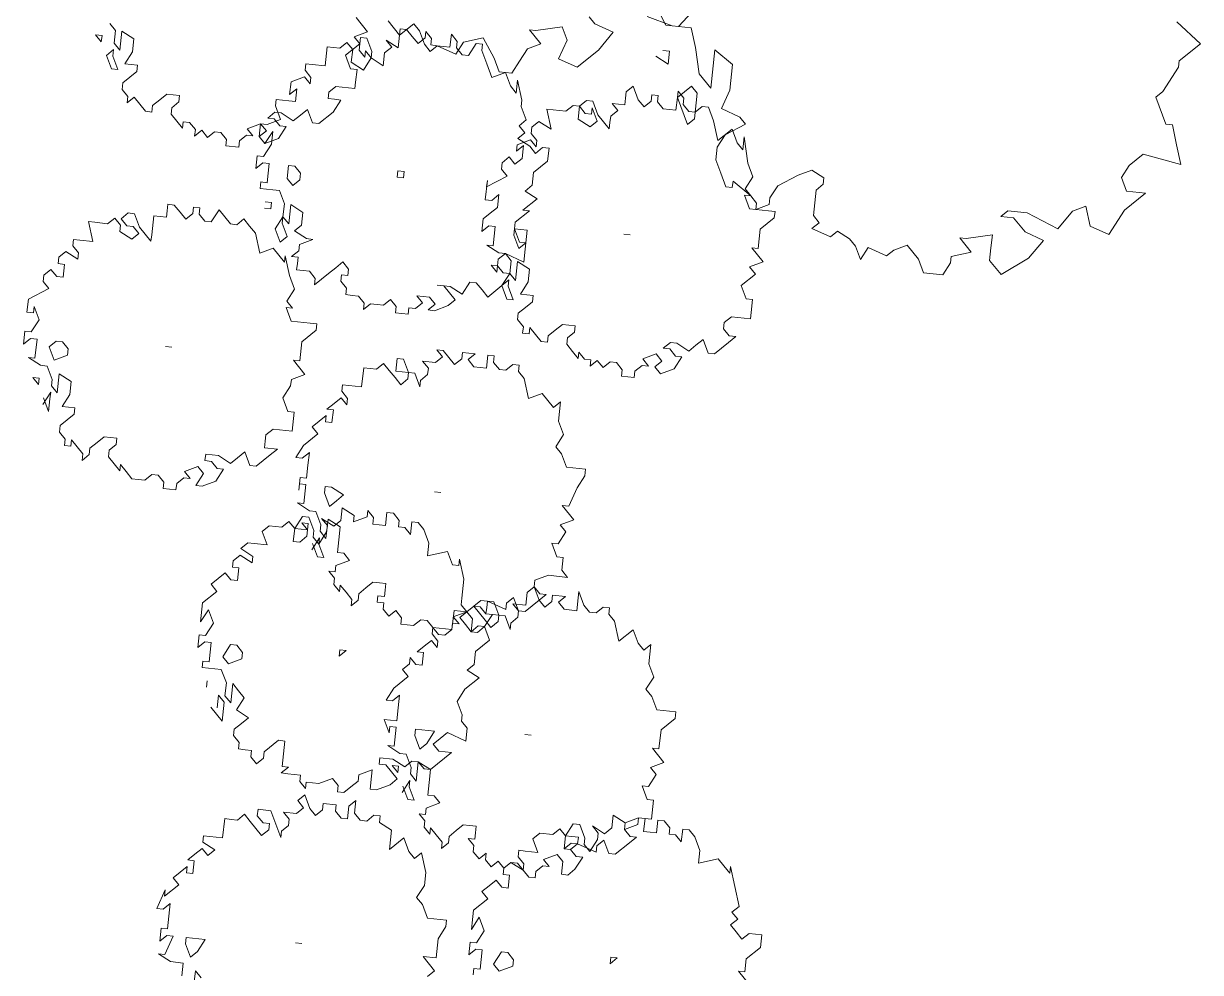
# Model space of a CAD drawing. Header units: metres. Extents: x -977055 to 805873, y -1033982 to 242021.
# Drawn here: x 2723.85 to 2733.59, y 976.08 to 983.92 of the extents above; entities that cross this region are included whole.
import ezdxf

# ---------------------------------------------------------------- set-up
doc = ezdxf.new("R2010")
doc.units = ezdxf.units.M
doc.layers.add('PDF_PLANTAS', color=7, linetype='Continuous')

# ---------------------------------------------------------------- blocks, each defined once
blk = doc.blocks.new('CALLE')
at = {"layer": 'PDF_PLANTAS', "lineweight": 9}
for points in [[(-33.191424, -242.542944), (-33.149088, -242.500608), (-33.23376, -242.458272), (-33.23376, -242.415936), (-33.191424, -242.3736), (-33.149088, -242.3736), (-33.149088, -242.331264), (-33.191424, -242.331264), (-33.23376, -242.288928), (-33.191424, -242.246592), (-33.149088, -242.204256), (-33.149088, -242.16192), (-33.191424, -242.16192), (-33.23376, -242.16192), (-33.23376, -242.077248), (-33.276096, -242.077248), (-33.318432, -242.077248), (-33.360768, -242.077248), (-33.403104, -242.077248), (-33.318432, -241.992576), (-33.23376, -241.95024), (-33.23376, -241.907904), (-33.276096, -241.865568), (-33.318432, -241.907904), (-33.318432, -241.95024), (-33.360768, -241.992576), (-33.403104, -241.95024), (-33.360768, -241.865568), (-33.318432, -241.865568), (-33.276096, -241.823232), (-33.318432, -241.780896), (-33.318432, -241.696224), (-33.318432, -241.653888), (-33.44544, -241.696224), (-33.44544, -241.611552), (-33.44544, -241.569216), (-33.487776, -241.569216), (-33.530112, -241.611552), (-33.572448, -241.611552), (-33.530112, -241.52688), (-33.572448, -241.484544), (-33.614784, -241.484544), (-33.614784, -241.52688), (-33.699456, -241.52688), (-33.699456, -241.484544), (-33.65712, -241.442208), (-33.699456, -241.399872), (-33.741792, -241.399872), (-33.784128, -241.442208), (-33.8688, -241.3152), (-33.953472, -241.3152), (-33.953472, -241.357536), (-33.911136, -241.357536), (-33.995808, -241.399872), (-34.08048, -241.357536), (-34.08048, -241.3152), (-34.165152, -241.3152), (-34.122816, -241.357536), (-34.122816, -241.399872), (-34.249824, -241.399872), (-34.249824, -241.357536), (-34.29216, -241.442208), (-34.29216, -241.484544), (-34.376832, -241.52688), (-34.419168, -241.52688), (-34.461504, -241.569216), (-34.334496, -241.569216), (-34.376832, -241.653888), (-34.461504, -241.653888), (-34.546176, -241.611552), (-34.546176, -241.696224), (-34.588512, -241.696224), (-34.630848, -241.653888), (-34.673184, -241.611552), (-34.71552, -241.611552), (-34.757856, -241.653888), (-34.800192, -241.653888), (-34.800192, -241.696224), (-34.757856, -241.696224), (-34.800192, -241.73856), (-34.842528, -241.780896), (-34.884864, -241.780896), (-34.842528, -241.823232), (-34.800192, -241.823232), (-34.757856, -241.865568), (-34.71552, -241.907904), (-34.71552, -241.95024), (-34.71552, -241.992576), (-34.757856, -241.992576), (-34.800192, -241.95024), (-34.842528, -241.95024), (-34.884864, -241.992576), (-34.9272, -242.034912), (-34.884864, -242.034912), (-34.9272, -242.077248), (-34.969536, -242.119584), (-34.969536, -242.16192), (-34.969536, -242.204256), (-34.9272, -242.246592), (-34.9272, -242.288928), (-34.969536, -242.331264), (-35.011872, -242.331264), (-35.011872, -242.415936), (-34.969536, -242.415936), (-34.9272, -242.458272), (-34.9272, -242.500608), (-34.884864, -242.458272), (-34.842528, -242.542944), (-34.884864, -242.58528), (-34.969536, -242.542944), (-34.969536, -242.58528), (-34.9272, -242.669952), (-34.842528, -242.712288), (-34.842528, -242.669952), (-34.800192, -242.627616), (-34.800192, -242.58528), (-34.757856, -242.58528), (-34.757856, -242.669952), (-34.800192, -242.754624), (-34.757856, -242.79696), (-34.71552, -242.839296), (-34.800192, -242.881632), (-34.800192, -242.923968), (-34.71552, -243.00864), (-34.673184, -243.050976), (-34.673184, -242.966304), (-34.630848, -242.966304), (-34.588512, -242.966304), (-34.546176, -243.00864), (-34.546176, -243.135648), (-34.50384, -243.135648), (-34.419168, -243.135648), (-34.419168, -243.093312), (-34.334496, -243.050976), (-34.249824, -243.093312), (-34.207488, -243.093312), (-34.165152, -243.177984), (-34.08048, -243.093312), (-34.08048, -243.135648), (-33.953472, -243.135648), (-33.8688, -243.22032), (-33.826464, -243.22032), (-33.826464, -243.177984), (-33.826464, -243.093312), (-33.826464, -243.050976), (-33.741792, -243.00864), (-33.741792, -243.050976), (-33.699456, -243.00864), (-33.614784, -243.050976), (-33.530112, -243.00864), (-33.403104, -242.966304), (-33.44544, -242.966304), (-33.403104, -242.923968), (-33.360768, -242.881632), (-33.403104, -242.79696), (-33.276096, -242.754624), (-33.23376, -242.712288), (-33.191424, -242.669952), (-33.23376, -242.627616), (-33.23376, -242.58528)], [(-34.376832, -241.399872), (-34.419168, -241.442208), (-34.376832, -241.442208)], [(-34.122816, -241.52688), (-34.165152, -241.484544), (-34.249824, -241.52688), (-34.207488, -241.611552), (-34.165152, -241.611552), (-34.122816, -241.569216)], [(-32.090688, -241.569216), (-32.133024, -241.611552), (-32.090688, -241.611552)], [(-32.217696, -241.653888), (-32.302368, -241.696224), (-32.302368, -241.73856), (-32.217696, -241.696224), (-32.17536, -241.696224)], [(-36.112608, -244.448064), (-36.027936, -244.532736), (-35.9856, -244.448064), (-35.943264, -244.4904), (-35.858592, -244.4904), (-35.77392, -244.575072), (-35.689248, -244.532736), (-35.689248, -244.4904), (-35.731584, -244.448064), (-35.689248, -244.405728), (-35.646912, -244.363392), (-35.604576, -244.405728), (-35.56224, -244.363392), (-35.519904, -244.363392), (-35.392896, -244.363392), (-35.265888, -244.321056), (-35.308224, -244.321056), (-35.308224, -244.27872), (-35.223552, -244.236384), (-35.265888, -244.109376), (-35.181216, -244.109376), (-35.096544, -244.06704), (-35.054208, -244.024704), (-35.054208, -243.982368), (-35.13888, -243.982368), (-35.096544, -243.940032), (-35.096544, -243.897696), (-35.054208, -243.897696), (-35.011872, -243.85536), (-35.011872, -243.813024), (-35.096544, -243.813024), (-35.096544, -243.770688), (-35.096544, -243.728352), (-35.054208, -243.728352), (-35.011872, -243.686016), (-35.054208, -243.686016), (-35.096544, -243.601344), (-35.054208, -243.601344), (-35.011872, -243.516672), (-35.096544, -243.516672), (-35.13888, -243.474336), (-35.096544, -243.389664), (-35.13888, -243.432), (-35.181216, -243.432), (-35.265888, -243.389664), (-35.223552, -243.347328), (-35.181216, -243.347328), (-35.096544, -243.304992), (-35.096544, -243.262656), (-35.181216, -243.22032), (-35.181216, -243.262656), (-35.181216, -243.304992), (-35.223552, -243.304992), (-35.265888, -243.262656), (-35.265888, -243.22032), (-35.181216, -243.22032), (-35.13888, -243.177984), (-35.181216, -243.135648), (-35.181216, -243.050976), (-35.223552, -243.00864), (-35.308224, -243.050976), (-35.308224, -242.966304), (-35.308224, -242.923968), (-35.35056, -242.881632), (-35.392896, -242.966304), (-35.435232, -242.966304), (-35.392896, -242.881632), (-35.435232, -242.839296), (-35.477568, -242.839296), (-35.477568, -242.881632), (-35.56224, -242.881632), (-35.56224, -242.839296), (-35.519904, -242.79696), (-35.56224, -242.754624), (-35.604576, -242.712288), (-35.646912, -242.754624), (-35.731584, -242.669952), (-35.816256, -242.669952), (-35.858592, -242.669952), (-35.77392, -242.712288), (-35.858592, -242.754624), (-35.943264, -242.712288), (-35.943264, -242.669952), (-36.027936, -242.669952), (-35.9856, -242.712288), (-35.9856, -242.754624), (-36.112608, -242.754624), (-36.112608, -242.712288), (-36.154944, -242.712288), (-36.154944, -242.79696), (-36.154944, -242.839296), (-36.239616, -242.881632), (-36.324288, -242.881632), (-36.366624, -242.923968), (-36.239616, -242.923968), (-36.281952, -242.966304), (-36.324288, -243.00864), (-36.40896, -242.966304), (-36.451296, -243.050976), (-36.493632, -243.00864), (-36.535968, -242.966304), (-36.578304, -242.966304), (-36.62064, -243.00864), (-36.662976, -243.00864), (-36.662976, -243.050976), (-36.662976, -243.093312), (-36.705312, -243.093312), (-36.747648, -243.135648), (-36.705312, -243.177984), (-36.662976, -243.177984), (-36.578304, -243.262656), (-36.578304, -243.304992), (-36.62064, -243.304992), (-36.662976, -243.304992), (-36.705312, -243.304992), (-36.747648, -243.304992), (-36.747648, -243.347328), (-36.789984, -243.304992), (-36.789984, -243.347328), (-36.789984, -243.389664), (-36.789984, -243.432), (-36.83232, -243.432), (-36.874656, -243.474336), (-36.83232, -243.474336), (-36.83232, -243.559008), (-36.789984, -243.64368), (-36.83232, -243.686016), (-36.874656, -243.686016), (-36.874656, -243.728352), (-36.83232, -243.770688), (-36.789984, -243.813024), (-36.747648, -243.813024), (-36.705312, -243.897696), (-36.747648, -243.897696), (-36.83232, -243.897696), (-36.83232, -243.940032), (-36.789984, -244.024704), (-36.747648, -244.06704), (-36.705312, -244.024704), (-36.662976, -243.982368), (-36.662976, -243.940032), (-36.62064, -243.940032), (-36.62064, -244.024704), (-36.662976, -244.109376), (-36.62064, -244.151712), (-36.62064, -244.194048), (-36.662976, -244.236384), (-36.662976, -244.27872), (-36.62064, -244.321056), (-36.535968, -244.405728), (-36.535968, -244.321056), (-36.493632, -244.27872), (-36.451296, -244.321056), (-36.40896, -244.363392), (-36.451296, -244.4904), (-36.366624, -244.4904), (-36.324288, -244.448064), (-36.281952, -244.448064), (-36.19728, -244.405728)], [(-31.879008, -243.940032), (-31.836672, -243.897696), (-31.921344, -243.897696), (-31.921344, -243.813024), (-31.921344, -243.770688), (-31.879008, -243.770688), (-31.836672, -243.728352), (-31.879008, -243.728352), (-31.921344, -243.686016), (-31.879008, -243.64368), (-31.836672, -243.601344), (-31.836672, -243.559008), (-31.921344, -243.559008), (-31.96368, -243.559008), (-31.921344, -243.474336), (-31.96368, -243.516672), (-32.006016, -243.474336), (-32.090688, -243.474336), (-32.048352, -243.389664), (-32.006016, -243.389664), (-31.921344, -243.347328), (-31.921344, -243.304992), (-32.006016, -243.304992), (-32.048352, -243.347328), (-32.006016, -243.347328), (-32.048352, -243.389664), (-32.133024, -243.347328), (-32.090688, -243.262656), (-32.006016, -243.262656), (-31.96368, -243.22032), (-32.006016, -243.177984), (-32.006016, -243.093312), (-32.048352, -243.093312), (-32.133024, -243.093312), (-32.133024, -243.00864), (-32.133024, -242.966304), (-32.17536, -242.966304), (-32.217696, -243.00864), (-32.260032, -243.00864), (-32.217696, -242.966304), (-32.260032, -242.881632), (-32.344704, -242.881632), (-32.302368, -242.923968), (-32.38704, -242.923968), (-32.38704, -242.881632), (-32.38704, -242.839296), (-32.38704, -242.79696), (-32.429376, -242.79696), (-32.514048, -242.839296), (-32.556384, -242.754624), (-32.556384, -242.712288), (-32.641056, -242.712288), (-32.683392, -242.754624), (-32.59872, -242.79696), (-32.683392, -242.79696), (-32.768064, -242.754624), (-32.768064, -242.712288), (-32.852736, -242.712288), (-32.8104, -242.754624), (-32.8104, -242.79696), (-32.937408, -242.79696), (-32.937408, -242.754624), (-32.979744, -242.754624), (-32.979744, -242.839296), (-32.979744, -242.881632), (-33.064416, -242.923968), (-33.149088, -242.923968), (-33.191424, -242.966304), (-33.064416, -242.966304), (-33.106752, -243.050976), (-33.191424, -243.050976), (-33.23376, -243.00864), (-33.276096, -243.093312), (-33.276096, -243.135648), (-33.318432, -243.050976), (-33.360768, -243.050976), (-33.403104, -243.00864), (-33.403104, -243.050976), (-33.44544, -243.050976), (-33.487776, -243.050976), (-33.487776, -243.093312), (-33.487776, -243.135648), (-33.530112, -243.177984), (-33.572448, -243.177984), (-33.530112, -243.22032), (-33.487776, -243.262656), (-33.44544, -243.304992), (-33.403104, -243.347328), (-33.44544, -243.389664), (-33.487776, -243.389664), (-33.487776, -243.347328), (-33.530112, -243.347328), (-33.572448, -243.389664), (-33.614784, -243.389664), (-33.614784, -243.432), (-33.614784, -243.474336), (-33.65712, -243.516672), (-33.699456, -243.516672), (-33.65712, -243.559008), (-33.65712, -243.601344), (-33.65712, -243.64368), (-33.614784, -243.686016), (-33.65712, -243.728352), (-33.699456, -243.728352), (-33.699456, -243.813024), (-33.65712, -243.813024), (-33.65712, -243.85536), (-33.614784, -243.897696), (-33.572448, -243.85536), (-33.572448, -243.940032), (-33.614784, -243.982368), (-33.65712, -243.940032), (-33.65712, -243.982368), (-33.614784, -244.06704), (-33.572448, -244.109376), (-33.530112, -244.06704), (-33.487776, -244.024704), (-33.487776, -243.982368), (-33.487776, -244.024704), (-33.487776, -244.06704), (-33.530112, -244.151712), (-33.44544, -244.194048), (-33.44544, -244.236384), (-33.487776, -244.27872), (-33.530112, -244.321056), (-33.44544, -244.405728), (-33.360768, -244.448064), (-33.360768, -244.405728), (-33.318432, -244.363392), (-33.276096, -244.363392), (-33.23376, -244.405728), (-33.276096, -244.532736), (-33.191424, -244.532736), (-33.149088, -244.532736), (-33.149088, -244.4904), (-33.064416, -244.448064), (-33.02208, -244.448064), (-32.937408, -244.532736), (-32.937408, -244.4904), (-32.852736, -244.575072), (-32.8104, -244.4904), (-32.768064, -244.532736), (-32.683392, -244.532736), (-32.59872, -244.617408), (-32.514048, -244.617408), (-32.514048, -244.575072), (-32.556384, -244.532736), (-32.514048, -244.4904), (-32.471712, -244.405728), (-32.429376, -244.448064), (-32.38704, -244.405728), (-32.344704, -244.448064), (-32.260032, -244.405728), (-32.217696, -244.405728), (-32.090688, -244.363392), (-32.17536, -244.363392), (-32.133024, -244.321056), (-32.048352, -244.27872), (-32.090688, -244.194048), (-32.006016, -244.151712), (-31.921344, -244.109376), (-31.879008, -244.109376), (-31.879008, -244.06704), (-31.96368, -244.024704), (-31.96368, -243.982368), (-31.921344, -243.940032)], [(-37.933056, -242.79696), (-37.975392, -242.79696), (-38.060064, -242.839296), (-38.017728, -242.881632), (-37.933056, -242.923968), (-37.933056, -242.881632)], [(-35.9856, -242.881632), (-36.070272, -242.839296), (-36.112608, -242.881632), (-36.070272, -242.966304), (-36.027936, -242.966304), (-35.9856, -242.923968)], [(-33.23376, -242.881632), (-33.318432, -242.923968), (-33.276096, -242.966304), (-33.191424, -242.923968), (-33.149088, -242.923968)], [(-32.8104, -242.923968), (-32.895072, -242.923968), (-32.937408, -242.966304), (-32.895072, -243.00864), (-32.852736, -243.00864), (-32.8104, -242.966304)], [(-33.953472, -244.405728), (-33.911136, -244.405728), (-33.911136, -244.363392), (-33.995808, -244.363392), (-33.995808, -244.27872), (-33.953472, -244.236384), (-33.911136, -244.27872), (-33.911136, -244.194048), (-33.953472, -244.194048), (-33.995808, -244.151712), (-33.953472, -244.109376), (-33.911136, -244.06704), (-33.911136, -244.024704), (-33.953472, -244.06704), (-33.995808, -244.024704), (-33.995808, -243.940032), (-34.038144, -243.982368), (-34.08048, -243.982368), (-34.122816, -243.940032), (-34.165152, -243.940032), (-34.08048, -243.897696), (-34.08048, -243.85536), (-33.995808, -243.813024), (-33.995808, -243.770688), (-34.038144, -243.770688), (-34.08048, -243.770688), (-34.08048, -243.813024), (-34.08048, -243.85536), (-34.122816, -243.85536), (-34.165152, -243.813024), (-34.122816, -243.770688), (-34.08048, -243.728352), (-34.038144, -243.686016), (-34.08048, -243.64368), (-34.08048, -243.601344), (-34.08048, -243.559008), (-34.207488, -243.559008), (-34.207488, -243.516672), (-34.207488, -243.432), (-34.249824, -243.432), (-34.29216, -243.474336), (-34.334496, -243.474336), (-34.29216, -243.432), (-34.334496, -243.389664), (-34.376832, -243.347328), (-34.376832, -243.389664), (-34.461504, -243.389664), (-34.461504, -243.347328), (-34.419168, -243.347328), (-34.461504, -243.304992), (-34.50384, -243.262656), (-34.546176, -243.304992), (-34.630848, -243.22032), (-34.71552, -243.177984), (-34.71552, -243.22032), (-34.673184, -243.262656), (-34.757856, -243.262656), (-34.842528, -243.262656), (-34.842528, -243.22032), (-34.9272, -243.22032), (-34.884864, -243.22032), (-34.884864, -243.262656), (-35.011872, -243.262656), (-35.011872, -243.22032), (-35.054208, -243.304992), (-35.054208, -243.347328), (-35.13888, -243.389664), (-35.181216, -243.389664), (-35.223552, -243.432), (-35.096544, -243.432), (-35.13888, -243.516672), (-35.223552, -243.516672), (-35.308224, -243.516672), (-35.308224, -243.559008), (-35.35056, -243.601344), (-35.392896, -243.516672), (-35.435232, -243.516672), (-35.435232, -243.474336), (-35.477568, -243.516672), (-35.519904, -243.516672), (-35.56224, -243.559008), (-35.519904, -243.559008), (-35.56224, -243.601344), (-35.604576, -243.64368), (-35.646912, -243.64368), (-35.604576, -243.686016), (-35.56224, -243.686016), (-35.519904, -243.728352), (-35.477568, -243.770688), (-35.477568, -243.813024), (-35.477568, -243.85536), (-35.519904, -243.85536), (-35.56224, -243.85536), (-35.56224, -243.813024), (-35.604576, -243.813024), (-35.604576, -243.85536), (-35.646912, -243.85536), (-35.689248, -243.897696), (-35.646912, -243.940032), (-35.689248, -243.982368), (-35.731584, -243.982368), (-35.731584, -244.024704), (-35.731584, -244.06704), (-35.689248, -244.109376), (-35.689248, -244.151712), (-35.731584, -244.194048), (-35.77392, -244.236384), (-35.77392, -244.27872), (-35.731584, -244.321056), (-35.689248, -244.321056), (-35.689248, -244.363392), (-35.646912, -244.321056), (-35.604576, -244.405728), (-35.646912, -244.448064), (-35.731584, -244.448064), (-35.731584, -244.4904), (-35.689248, -244.532736), (-35.604576, -244.575072), (-35.604576, -244.532736), (-35.56224, -244.4904), (-35.56224, -244.448064), (-35.519904, -244.4904), (-35.519904, -244.532736), (-35.56224, -244.659744), (-35.519904, -244.659744), (-35.477568, -244.70208), (-35.56224, -244.744416), (-35.56224, -244.786752), (-35.477568, -244.871424), (-35.435232, -244.91376), (-35.435232, -244.871424), (-35.392896, -244.829088), (-35.35056, -244.829088), (-35.308224, -244.91376), (-35.308224, -245.040768), (-35.265888, -244.998432), (-35.181216, -244.998432), (-35.181216, -244.956096), (-35.096544, -244.91376), (-35.096544, -244.956096), (-35.011872, -244.998432), (-34.969536, -244.956096), (-34.9272, -245.040768), (-34.842528, -244.956096), (-34.842528, -244.998432), (-34.71552, -245.040768), (-34.630848, -245.083104), (-34.588512, -245.083104), (-34.588512, -245.040768), (-34.588512, -244.998432), (-34.588512, -244.956096), (-34.50384, -244.91376), (-34.461504, -244.871424), (-34.376832, -244.91376), (-34.29216, -244.871424), (-34.165152, -244.871424), (-34.207488, -244.829088), (-34.165152, -244.786752), (-34.122816, -244.744416), (-34.165152, -244.659744), (-34.038144, -244.617408), (-33.995808, -244.575072), (-33.953472, -244.575072), (-33.953472, -244.532736), (-33.995808, -244.4904), (-33.995808, -244.448064)], [(-35.13888, -243.262656), (-35.181216, -243.304992), (-35.13888, -243.304992)], [(-34.884864, -243.389664), (-34.9272, -243.389664), (-35.011872, -243.432), (-34.969536, -243.474336), (-34.9272, -243.516672), (-34.884864, -243.432)], [(-35.943264, -243.601344), (-35.9856, -243.601344), (-35.943264, -243.64368)], [(-32.768064, -243.64368), (-32.8104, -243.64368), (-32.8104, -243.686016), (-32.768064, -243.686016)], [(-35.477568, -245.167776), (-35.392896, -245.12544), (-35.435232, -245.12544), (-35.519904, -245.12544), (-35.519904, -245.040768), (-35.477568, -244.998432), (-35.435232, -245.040768), (-35.435232, -244.956096), (-35.477568, -244.956096), (-35.519904, -244.91376), (-35.477568, -244.871424), (-35.392896, -244.829088), (-35.435232, -244.786752), (-35.477568, -244.786752), (-35.519904, -244.786752), (-35.519904, -244.70208), (-35.56224, -244.744416), (-35.604576, -244.744416), (-35.646912, -244.70208), (-35.689248, -244.70208), (-35.604576, -244.659744), (-35.604576, -244.617408), (-35.519904, -244.575072), (-35.519904, -244.532736), (-35.56224, -244.532736), (-35.604576, -244.532736), (-35.604576, -244.575072), (-35.604576, -244.617408), (-35.646912, -244.617408), (-35.689248, -244.575072), (-35.646912, -244.532736), (-35.604576, -244.4904), (-35.56224, -244.448064), (-35.604576, -244.405728), (-35.604576, -244.363392), (-35.604576, -244.321056), (-35.731584, -244.321056), (-35.731584, -244.27872), (-35.731584, -244.194048), (-35.77392, -244.194048), (-35.816256, -244.236384), (-35.858592, -244.236384), (-35.816256, -244.194048), (-35.858592, -244.151712), (-35.900928, -244.109376), (-35.900928, -244.151712), (-35.9856, -244.151712), (-35.9856, -244.109376), (-35.943264, -244.06704), (-35.9856, -244.06704), (-36.027936, -244.024704), (-36.070272, -244.06704), (-36.154944, -243.982368), (-36.239616, -243.940032), (-36.239616, -243.982368), (-36.19728, -244.024704), (-36.281952, -244.024704), (-36.366624, -244.024704), (-36.366624, -243.940032), (-36.451296, -243.982368), (-36.40896, -243.982368), (-36.40896, -244.024704), (-36.535968, -244.024704), (-36.535968, -243.982368), (-36.578304, -244.06704), (-36.578304, -244.109376), (-36.662976, -244.151712), (-36.705312, -244.151712), (-36.747648, -244.194048), (-36.62064, -244.194048), (-36.662976, -244.27872), (-36.747648, -244.27872), (-36.83232, -244.27872), (-36.83232, -244.321056), (-36.874656, -244.363392), (-36.916992, -244.27872), (-36.959328, -244.27872), (-36.959328, -244.236384), (-37.001664, -244.27872), (-37.044, -244.27872), (-37.086336, -244.321056), (-37.044, -244.321056), (-37.086336, -244.363392), (-37.128672, -244.405728), (-37.171008, -244.405728), (-37.128672, -244.448064), (-37.086336, -244.448064), (-37.044, -244.4904), (-37.001664, -244.532736), (-37.001664, -244.575072), (-37.001664, -244.617408), (-37.044, -244.617408), (-37.086336, -244.617408), (-37.086336, -244.575072), (-37.128672, -244.617408), (-37.171008, -244.617408), (-37.213344, -244.659744), (-37.171008, -244.70208), (-37.213344, -244.70208), (-37.25568, -244.744416), (-37.213344, -244.786752), (-37.25568, -244.829088), (-37.213344, -244.871424), (-37.213344, -244.91376), (-37.25568, -244.956096), (-37.298016, -244.998432), (-37.298016, -245.040768), (-37.25568, -245.040768), (-37.213344, -245.083104), (-37.213344, -245.12544), (-37.171008, -245.083104), (-37.128672, -245.167776), (-37.171008, -245.210112), (-37.25568, -245.210112), (-37.25568, -245.252448), (-37.213344, -245.294784), (-37.128672, -245.33712), (-37.128672, -245.294784), (-37.086336, -245.252448), (-37.086336, -245.210112), (-37.044, -245.252448), (-37.044, -245.294784), (-37.086336, -245.421792), (-37.044, -245.421792), (-37.001664, -245.464128), (-37.086336, -245.506464), (-37.086336, -245.5488), (-37.001664, -245.633472), (-36.959328, -245.675808), (-36.959328, -245.633472), (-36.916992, -245.591136), (-36.874656, -245.591136), (-36.83232, -245.675808), (-36.83232, -245.76048), (-36.789984, -245.76048), (-36.705312, -245.76048), (-36.705312, -245.718144), (-36.62064, -245.675808), (-36.62064, -245.718144), (-36.535968, -245.76048), (-36.493632, -245.718144), (-36.451296, -245.802816), (-36.366624, -245.718144), (-36.366624, -245.76048), (-36.239616, -245.76048), (-36.154944, -245.845152), (-36.112608, -245.845152), (-36.112608, -245.802816), (-36.112608, -245.76048), (-36.112608, -245.718144), (-36.027936, -245.675808), (-35.9856, -245.633472), (-35.900928, -245.675808), (-35.816256, -245.633472), (-35.689248, -245.633472), (-35.731584, -245.591136), (-35.689248, -245.5488), (-35.604576, -245.506464), (-35.689248, -245.421792), (-35.56224, -245.379456), (-35.519904, -245.33712), (-35.477568, -245.33712), (-35.477568, -245.294784), (-35.519904, -245.252448), (-35.519904, -245.210112)], [(-36.662976, -244.024704), (-36.705312, -244.06704), (-36.662976, -244.06704)], [(-36.40896, -244.151712), (-36.451296, -244.151712), (-36.535968, -244.194048), (-36.493632, -244.236384), (-36.40896, -244.27872), (-36.40896, -244.194048)], [(-32.090688, -245.464128), (-32.048352, -245.421792), (-32.090688, -245.421792), (-32.17536, -245.421792), (-32.17536, -245.33712), (-32.133024, -245.294784), (-32.090688, -245.294784), (-32.090688, -245.252448), (-32.133024, -245.252448), (-32.17536, -245.210112), (-32.133024, -245.167776), (-32.048352, -245.12544), (-32.090688, -245.083104), (-32.133024, -245.083104), (-32.17536, -245.083104), (-32.17536, -244.998432), (-32.217696, -245.040768), (-32.260032, -244.998432), (-32.302368, -244.998432), (-32.344704, -244.998432), (-32.260032, -244.91376), (-32.17536, -244.871424), (-32.17536, -244.829088), (-32.217696, -244.786752), (-32.260032, -244.829088), (-32.260032, -244.871424), (-32.217696, -244.871424), (-32.302368, -244.91376), (-32.344704, -244.871424), (-32.302368, -244.786752), (-32.217696, -244.786752), (-32.217696, -244.744416), (-32.260032, -244.70208), (-32.260032, -244.617408), (-32.260032, -244.575072), (-32.38704, -244.617408), (-32.344704, -244.532736), (-32.38704, -244.4904), (-32.429376, -244.4904), (-32.471712, -244.532736), (-32.514048, -244.532736), (-32.471712, -244.4904), (-32.514048, -244.405728), (-32.556384, -244.405728), (-32.514048, -244.448064), (-32.59872, -244.448064), (-32.641056, -244.405728), (-32.59872, -244.363392), (-32.641056, -244.321056), (-32.683392, -244.321056), (-32.725728, -244.363392), (-32.8104, -244.236384), (-32.768064, -244.236384), (-32.895072, -244.236384), (-32.895072, -244.27872), (-32.852736, -244.321056), (-32.937408, -244.321056), (-32.979744, -244.27872), (-33.02208, -244.236384), (-33.106752, -244.236384), (-33.064416, -244.27872), (-33.064416, -244.321056), (-33.191424, -244.321056), (-33.191424, -244.27872), (-33.23376, -244.363392), (-33.23376, -244.405728), (-33.276096, -244.448064), (-33.360768, -244.448064), (-33.403104, -244.4904), (-33.276096, -244.4904), (-33.318432, -244.575072), (-33.403104, -244.575072), (-33.487776, -244.532736), (-33.487776, -244.617408), (-33.530112, -244.617408), (-33.572448, -244.575072), (-33.614784, -244.532736), (-33.65712, -244.532736), (-33.699456, -244.575072), (-33.741792, -244.575072), (-33.741792, -244.617408), (-33.699456, -244.617408), (-33.741792, -244.659744), (-33.784128, -244.70208), (-33.784128, -244.744416), (-33.741792, -244.744416), (-33.699456, -244.786752), (-33.65712, -244.829088), (-33.65712, -244.871424), (-33.65712, -244.91376), (-33.699456, -244.91376), (-33.741792, -244.871424), (-33.784128, -244.871424), (-33.826464, -244.91376), (-33.8688, -244.956096), (-33.826464, -244.956096), (-33.8688, -244.998432), (-33.8688, -245.040768), (-33.911136, -245.040768), (-33.8688, -245.083104), (-33.911136, -245.12544), (-33.8688, -245.167776), (-33.8688, -245.210112), (-33.911136, -245.252448), (-33.953472, -245.252448), (-33.953472, -245.33712), (-33.911136, -245.33712), (-33.8688, -245.379456), (-33.8688, -245.421792), (-33.826464, -245.379456), (-33.784128, -245.464128), (-33.826464, -245.506464), (-33.8688, -245.464128), (-33.911136, -245.506464), (-33.8688, -245.591136), (-33.784128, -245.633472), (-33.784128, -245.591136), (-33.741792, -245.5488), (-33.741792, -245.506464), (-33.699456, -245.5488), (-33.699456, -245.591136), (-33.741792, -245.675808), (-33.699456, -245.718144), (-33.65712, -245.76048), (-33.741792, -245.802816), (-33.741792, -245.845152), (-33.65712, -245.929824), (-33.614784, -245.97216), (-33.614784, -245.929824), (-33.572448, -245.887488), (-33.530112, -245.887488), (-33.487776, -245.929824), (-33.487776, -246.056832), (-33.44544, -246.056832), (-33.360768, -246.056832), (-33.360768, -246.014496), (-33.276096, -245.97216), (-33.191424, -246.056832), (-33.149088, -246.014496), (-33.106752, -246.099168), (-33.02208, -246.014496), (-33.02208, -246.056832), (-32.895072, -246.056832), (-32.8104, -246.141504), (-32.768064, -246.141504), (-32.768064, -246.099168), (-32.768064, -246.014496), (-32.768064, -245.97216), (-32.683392, -245.929824), (-32.683392, -245.97216), (-32.641056, -245.929824), (-32.556384, -245.97216), (-32.471712, -245.929824), (-32.302368, -245.887488), (-32.38704, -245.887488), (-32.344704, -245.845152), (-32.260032, -245.802816), (-32.344704, -245.718144), (-32.217696, -245.675808), (-32.133024, -245.633472), (-32.133024, -245.591136), (-32.17536, -245.5488), (-32.17536, -245.506464), (-32.133024, -245.464128)], [(-33.318432, -244.321056), (-33.360768, -244.363392), (-33.318432, -244.363392)], [(-33.44544, -244.405728), (-33.530112, -244.448064), (-33.530112, -244.4904), (-33.44544, -244.448064), (-33.403104, -244.448064)], [(-33.064416, -244.448064), (-33.106752, -244.448064), (-33.191424, -244.4904), (-33.149088, -244.532736), (-33.064416, -244.532736), (-33.064416, -244.4904)], [(-37.806048, -244.871424), (-37.89072, -244.829088), (-37.933056, -244.871424), (-37.89072, -244.956096), (-37.848384, -244.956096), (-37.806048, -244.91376)], [(-32.090688, -245.421792), (-32.260032, -245.506464), (-32.217696, -245.5488), (-32.048352, -245.5488), (-32.006016, -245.506464)], [(-37.763712, -245.591136), (-37.806048, -245.591136), (-37.763712, -245.633472)]]:
    blk.add_lwpolyline(points, close=True, dxfattribs=at)
for points in [[(-34.50384, -241.484544), (-34.588512, -241.52688), (-34.50384, -241.52688), (-34.461504, -241.52688), (-34.546176, -241.484544)], [(-32.006016, -241.653888), (-32.048352, -241.696224), (-32.133024, -241.696224), (-32.17536, -241.73856), (-32.048352, -241.73856), (-32.090688, -241.823232), (-32.17536, -241.823232), (-32.260032, -241.780896), (-32.260032, -241.865568), (-32.302368, -241.865568), (-32.344704, -241.823232), (-32.38704, -241.780896), (-32.429376, -241.780896), (-32.471712, -241.823232), (-32.514048, -241.823232), (-32.471712, -241.865568), (-32.514048, -241.907904), (-32.556384, -241.95024), (-32.556384, -241.992576), (-32.514048, -241.992576), (-32.471712, -242.034912), (-32.429376, -242.077248), (-32.429376, -242.119584), (-32.429376, -242.16192), (-32.471712, -242.16192), (-32.514048, -242.119584), (-32.556384, -242.119584), (-32.59872, -242.16192), (-32.641056, -242.204256), (-32.59872, -242.204256), (-32.59872, -242.246592), (-32.641056, -242.288928), (-32.683392, -242.288928), (-32.641056, -242.331264), (-32.683392, -242.3736), (-32.641056, -242.415936), (-32.641056, -242.458272), (-32.683392, -242.500608), (-32.725728, -242.500608), (-32.725728, -242.58528), (-32.683392, -242.58528), (-32.641056, -242.627616), (-32.641056, -242.669952), (-32.59872, -242.627616), (-32.556384, -242.712288), (-32.59872, -242.754624), (-32.641056, -242.712288), (-32.683392, -242.754624), (-32.641056, -242.839296), (-32.556384, -242.881632), (-32.556384, -242.839296), (-32.514048, -242.79696), (-32.514048, -242.754624), (-32.471712, -242.79696), (-32.471712, -242.839296), (-32.514048, -242.923968), (-32.471712, -242.966304), (-32.429376, -243.00864), (-32.514048, -243.050976), (-32.514048, -243.093312), (-32.429376, -243.177984), (-32.344704, -243.22032), (-32.344704, -243.177984), (-32.344704, -243.135648), (-32.302368, -243.135648), (-32.260032, -243.177984), (-32.260032, -243.304992), (-32.217696, -243.304992), (-32.133024, -243.304992), (-32.133024, -243.262656), (-32.048352, -243.22032), (-31.96368, -243.304992), (-31.921344, -243.262656), (-31.879008, -243.347328), (-31.794336, -243.262656)], [(-31.794336, -243.474336), (-31.879008, -243.559008), (-31.794336, -243.64368), (-31.836672, -243.686016), (-31.921344, -243.728352), (-31.96368, -243.770688), (-31.921344, -243.813024), (-31.96368, -243.940032), (-31.879008, -243.982368), (-31.836672, -244.109376), (-31.96368, -244.194048), (-32.048352, -244.236384), (-32.048352, -244.321056), (-31.96368, -244.363392), (-31.879008, -244.405728), (-31.836672, -244.4904), (-31.752, -244.405728), (-31.752, -244.448064), (-31.709664, -244.617408), (-31.794336, -244.659744), (-31.921344, -244.617408), (-31.96368, -244.744416), (-31.836672, -244.871424), (-31.709664, -244.956096), (-31.667328, -244.829088), (-31.624992, -244.786752)], [(-31.497984, -245.210112), (-31.624992, -245.294784), (-31.624992, -245.379456), (-31.455648, -245.506464)], [(-34.08048, -242.246592), (-34.08048, -242.288928), (-34.08048, -242.246592)], [(-33.149088, -242.500608), (-33.149088, -242.500608)], [(-38.271744, -242.881632), (-38.144736, -242.881632), (-38.187072, -242.923968)], [(-38.017728, -244.405728), (-37.975392, -244.448064), (-37.89072, -244.363392), (-37.89072, -244.448064), (-37.763712, -244.448064), (-37.67904, -244.4904), (-37.636704, -244.4904), (-37.636704, -244.448064), (-37.636704, -244.405728), (-37.636704, -244.363392), (-37.552032, -244.321056), (-37.509696, -244.27872), (-37.425024, -244.321056), (-37.340352, -244.321056), (-37.213344, -244.27872), (-37.25568, -244.236384), (-37.213344, -244.194048), (-37.128672, -244.151712), (-37.213344, -244.06704), (-37.086336, -244.06704), (-37.044, -243.982368), (-37.001664, -243.982368), (-37.001664, -243.940032), (-37.044, -243.897696), (-37.044, -243.85536), (-37.001664, -243.813024), (-36.916992, -243.813024), (-36.959328, -243.770688), (-37.044, -243.770688), (-37.044, -243.728352), (-37.001664, -243.686016), (-36.959328, -243.686016), (-36.959328, -243.601344), (-37.001664, -243.601344), (-37.044, -243.559008), (-37.001664, -243.516672), (-36.916992, -243.474336), (-36.959328, -243.432), (-37.001664, -243.474336), (-37.044, -243.432), (-37.044, -243.347328), (-37.086336, -243.389664), (-37.128672, -243.389664), (-37.171008, -243.347328), (-37.213344, -243.347328), (-37.128672, -243.304992), (-37.044, -243.262656), (-37.044, -243.177984), (-37.086336, -243.177984), (-37.128672, -243.22032), (-37.128672, -243.262656), (-37.171008, -243.262656), (-37.213344, -243.22032), (-37.171008, -243.177984), (-37.128672, -243.135648), (-37.086336, -243.093312), (-37.128672, -243.050976), (-37.128672, -243.00864), (-37.128672, -242.966304), (-37.25568, -242.966304), (-37.25568, -242.923968), (-37.25568, -242.839296), (-37.298016, -242.839296), (-37.340352, -242.923968), (-37.382688, -242.881632), (-37.340352, -242.839296), (-37.382688, -242.79696), (-37.425024, -242.754624), (-37.425024, -242.79696), (-37.509696, -242.79696), (-37.509696, -242.754624), (-37.46736, -242.754624), (-37.509696, -242.712288), (-37.552032, -242.669952), (-37.594368, -242.712288), (-37.67904, -242.627616), (-37.636704, -242.627616), (-37.763712, -242.58528), (-37.763712, -242.627616), (-37.721376, -242.669952), (-37.806048, -242.669952), (-37.89072, -242.669952), (-37.89072, -242.627616), (-37.975392, -242.627616), (-37.933056, -242.669952), (-37.933056, -242.712288), (-38.060064, -242.669952), (-38.060064, -242.627616), (-38.1024, -242.712288), (-38.1024, -242.79696), (-38.187072, -242.79696)], [(-36.239616, -242.754624), (-36.281952, -242.754624)], [(-36.40896, -242.79696), (-36.493632, -242.881632), (-36.451296, -242.881632), (-36.366624, -242.881632), (-36.324288, -242.839296), (-36.40896, -242.839296)], [(-33.106752, -242.79696), (-33.106752, -242.839296), (-33.064416, -242.839296), (-33.064416, -242.79696)], [(-35.265888, -243.347328), (-35.35056, -243.389664), (-35.35056, -243.432), (-35.265888, -243.389664), (-35.223552, -243.389664), (-35.308224, -243.347328)], [(-37.89072, -243.516672), (-37.89072, -243.559008)], [(-35.011872, -243.516672), (-35.011872, -243.516672)], [(-31.836672, -243.897696), (-31.836672, -243.897696)], [(-36.789984, -244.109376), (-36.874656, -244.151712), (-36.874656, -244.194048), (-36.789984, -244.151712), (-36.747648, -244.151712), (-36.83232, -244.109376)], [(-34.842528, -244.109376), (-34.842528, -244.151712), (-34.842528, -244.109376)], [(-37.848384, -246.522528), (-37.763712, -246.437856), (-37.763712, -246.480192), (-37.67904, -246.480192), (-37.594368, -246.564864), (-37.509696, -246.564864), (-37.509696, -246.480192), (-37.552032, -246.437856), (-37.509696, -246.39552), (-37.46736, -246.353184), (-37.425024, -246.39552), (-37.382688, -246.353184), (-37.340352, -246.39552), (-37.213344, -246.353184), (-37.086336, -246.310848), (-37.128672, -246.310848), (-37.086336, -246.268512), (-37.044, -246.226176), (-37.086336, -246.099168), (-37.001664, -246.099168), (-36.916992, -246.056832), (-36.874656, -246.014496), (-36.874656, -245.97216), (-36.959328, -245.97216), (-36.916992, -245.929824), (-36.916992, -245.887488), (-36.874656, -245.887488), (-36.83232, -245.845152), (-36.83232, -245.802816), (-36.916992, -245.802816), (-36.916992, -245.76048), (-36.916992, -245.718144), (-36.83232, -245.718144), (-36.83232, -245.675808), (-36.874656, -245.675808), (-36.916992, -245.591136), (-36.874656, -245.591136), (-36.83232, -245.506464), (-36.916992, -245.506464), (-36.959328, -245.464128), (-36.916992, -245.379456), (-36.959328, -245.421792), (-37.001664, -245.421792), (-37.086336, -245.379456), (-37.044, -245.33712), (-37.001664, -245.33712), (-36.916992, -245.294784), (-36.916992, -245.252448), (-37.001664, -245.210112), (-37.001664, -245.252448), (-37.001664, -245.294784), (-37.044, -245.294784), (-37.086336, -245.252448), (-37.086336, -245.210112), (-37.001664, -245.210112), (-36.959328, -245.167776), (-37.001664, -245.12544), (-37.001664, -245.040768), (-37.044, -244.998432), (-37.128672, -245.040768), (-37.128672, -244.956096), (-37.128672, -244.91376), (-37.171008, -244.91376), (-37.213344, -244.956096), (-37.25568, -244.956096), (-37.213344, -244.871424), (-37.25568, -244.829088), (-37.298016, -244.829088), (-37.298016, -244.871424), (-37.382688, -244.871424), (-37.382688, -244.829088), (-37.340352, -244.786752), (-37.382688, -244.744416), (-37.425024, -244.70208), (-37.46736, -244.744416), (-37.552032, -244.659744), (-37.636704, -244.659744), (-37.67904, -244.659744), (-37.594368, -244.70208), (-37.67904, -244.744416), (-37.763712, -244.70208), (-37.763712, -244.659744), (-37.848384, -244.659744), (-37.806048, -244.70208), (-37.806048, -244.744416), (-37.933056, -244.744416), (-37.933056, -244.70208), (-37.975392, -244.70208)], [(-36.366624, -244.871424), (-36.366624, -244.91376), (-36.366624, -244.871424)], [(-31.582656, -245.167776), (-31.624992, -245.33712), (-31.624992, -245.464128), (-31.752, -245.506464), (-31.921344, -245.5488), (-32.006016, -245.633472), (-31.752, -245.633472), (-31.836672, -245.76048), (-32.006016, -245.76048), (-32.133024, -245.718144), (-32.17536, -245.845152), (-32.217696, -245.887488), (-32.302368, -245.76048), (-32.38704, -245.718144), (-32.429376, -245.718144), (-32.471712, -245.718144), (-32.556384, -245.76048), (-32.641056, -245.802816), (-32.641056, -245.845152), (-32.59872, -245.845152), (-32.683392, -245.97216), (-32.725728, -246.014496), (-32.768064, -246.014496), (-32.725728, -246.099168), (-32.683392, -246.099168), (-32.59872, -246.141504), (-32.514048, -246.268512), (-32.471712, -246.353184), (-32.514048, -246.437856), (-32.556384, -246.437856), (-32.59872, -246.39552), (-32.641056, -246.39552), (-32.683392, -246.39552), (-32.768064, -246.39552), (-32.8104, -246.437856), (-32.852736, -246.39552), (-32.895072, -246.522528), (-32.852736, -246.564864), (-32.895072, -246.649536), (-32.937408, -246.691872), (-33.02208, -246.734208), (-32.937408, -246.776544), (-32.979744, -246.903552), (-32.937408, -246.945888), (-32.895072, -247.03056), (-32.979744, -247.115232), (-33.064416, -247.157568), (-33.064416, -247.284576), (-32.979744, -247.326912), (-32.937408, -247.326912), (-32.895072, -247.45392), (-32.8104, -247.369248), (-32.8104, -247.411584), (-32.768064, -247.580928), (-32.852736, -247.580928), (-32.937408, -247.580928), (-33.02208, -247.6656), (-32.895072, -247.834944), (-32.768064, -247.919616), (-32.725728, -247.792608), (-32.641056, -247.707936), (-32.641056, -247.623264), (-32.59872, -247.6656), (-32.59872, -247.792608), (-32.683392, -248.004288), (-32.556384, -248.08896), (-32.514048, -248.173632), (-32.641056, -248.215968), (-32.683392, -248.342976), (-32.514048, -248.427648), (-32.38704, -248.554656), (-32.38704, -248.427648), (-32.302368, -248.385312), (-32.217696, -248.427648), (-32.133024, -248.51232), (-32.17536, -248.766336), (-32.048352, -248.724), (-31.921344, -248.681664), (-31.921344, -248.639328), (-31.752, -248.554656), (-31.709664, -248.596992), (-31.54032, -248.681664), (-31.497984, -248.681664), (-31.370976, -248.808672), (-31.243968, -248.639328)], [(-33.02208, -245.167776), (-33.02208, -245.210112), (-33.02208, -245.167776)], [(-31.836672, -245.252448), (-31.879008, -245.33712), (-31.794336, -245.33712), (-31.794336, -245.294784)], [(-36.83232, -245.506464), (-36.83232, -245.506464)]]:
    blk.add_lwpolyline(points, dxfattribs=at)

msp = doc.modelspace()

# ---------------------------------------------------------------- block references
at = {"xscale": 1.255773352820658, "yscale": 1.255773352820658, "zscale": 1.255773352820658, "rotation": 83.85573648860341}
msp.add_blockref('CALLE', (2427.15058, 1056.36283, 1015.371), dxfattribs=at)

doc.saveas('drawing.dxf')
